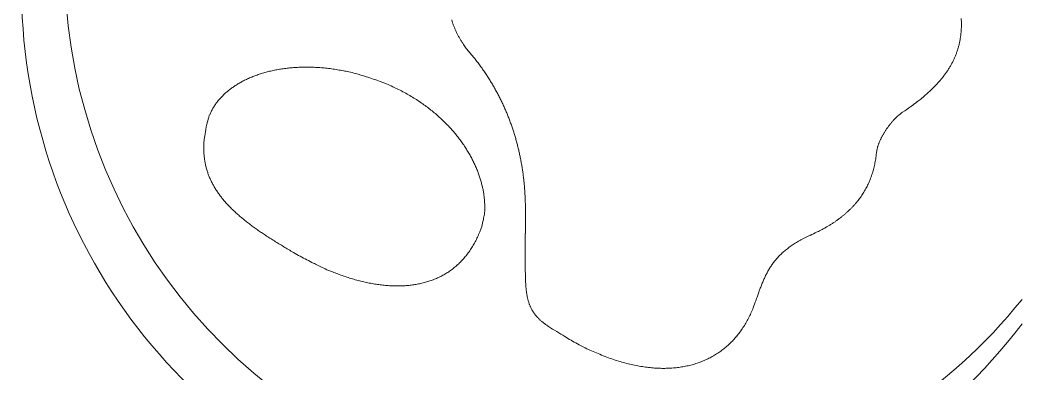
# Model space of a CAD drawing. Header units: millimetres. Extents: x 1573 to 2177, y 1587 to 1932.
# Drawn here: x 1936.38997 to 1936.40049, y 1917.94951 to 1917.95323 of the extents above; entities that cross this region are included whole.
import ezdxf

# ---------------------------------------------------------------- set-up
doc = ezdxf.new("R2010")
doc.units = ezdxf.units.MM
doc.header["$LTSCALE"] = 0.03
doc.layers.add('TigreCad', color=2, linetype='Continuous', lineweight=13)

# ---------------------------------------------------------------- blocks, each defined once
blk = doc.blocks.new('27958028s')
at = {"layer": 'TigreCad', "linetype": 'Continuous'}
for p, q in [((38.4293, -0.3062), (38.4164, -0.2872)), ((37.8325, -0.545), (37.877, -0.5631)), ((41.4909, -0.7614), (41.4841, -0.7661)), ((36.6223, -0.8283), (36.6296, -0.8037)), ((41.3085, -1.0411), (41.3063, -1.0605)), ((38.8496, -1.4479), (38.8493, -1.4166)), ((38.5433, -1.5636), (38.5293, -1.6011)), ((40.8427, -1.6247), (40.8237, -1.6338)), ((37.2608, -1.7652), (37.2253, -1.7448)), ((38.8496, -1.9217), (38.8494, -1.9102)), ((40.4592, -2.0939), (40.4448, -2.1328)), ((39.0112, -2.2638), (39.0027, -2.258))]:
    blk.add_line(p, q, dxfattribs=at)
for centre, radius, start, end in [((39.1232, 0), 9.9926, 90, 270), ((39.1232, 0), 9.9926, 270, 90), ((39.2196, 0.1077), 3.8981, 98.72608, 322.85935), ((39.3865, 0.2746), 3.7632, 101.62484, 321.38572), ((38.9048, 0.0615), 0.598, 197.08113, 199.02024), ((38.9264, 0.069), 0.6208, 199.02105, 200.91323), ((41.1514, -0.1469), 0.7511, 1.41854, 3.3502), ((41.1935, -0.1453), 0.7091, 359.36747, 1.37728), ((38.9475, 0.0783), 0.6438, 201.01665, 202.86586), ((38.9709, 0.0882), 0.6692, 202.87591, 204.67969), ((38.9939, 0.1), 0.6951, 204.76868, 206.53058), ((39.0182, 0.1122), 0.7223, 206.5349, 208.25507), ((41.2861, -0.1465), 0.6164, 352.66079, 354.86958), ((41.2605, -0.1455), 0.642, 354.98407, 357.13377), ((41.2293, -0.1444), 0.6732, 357.16975, 359.25043), ((39.0402, 0.1254), 0.7479, 208.35103, 210.03724), ((39.0676, 0.1415), 0.7797, 210.04779, 211.68837), ((39.1004, 0.1633), 0.819, 211.77966, 213.36582), ((41.3361, -0.1536), 0.5659, 345.64461, 347.98509), ((41.3237, -0.1509), 0.5786, 347.9866, 350.29209), ((41.3074, -0.149), 0.595, 350.3712, 352.63446), ((35.6787, -2.6345), 3.6037, 39.06848, 40.24698), ((41.3474, -0.1556), 0.5545, 338.44248, 340.8136), ((41.3477, -0.1562), 0.554, 340.86233, 343.23588), ((41.3438, -0.1546), 0.5582, 343.19029, 345.55195), ((37.4703, -1.2092), 1.3146, 37.59431, 40.0494), ((37.3683, -1.2917), 1.4458, 36.28488, 37.71956), ((41.3244, -0.1462), 0.5793, 331.55458, 333.8518), ((41.336, -0.1509), 0.5669, 333.75965, 336.09289), ((41.3436, -0.1546), 0.5584, 336.12914, 338.48793), ((37.2518, -1.2952), 0.8433, 106.7161, 108.96241), ((37.2659, -1.3372), 0.8875, 104.63565, 106.80959), ((37.2771, -1.3787), 0.9305, 102.54397, 104.6574), ((37.2882, -1.4224), 0.9756, 100.56681, 102.61938), ((37.296, -1.4647), 1.0185, 98.56296, 100.56524), ((37.3038, -1.5074), 1.062, 96.68168, 98.6358), ((37.3082, -1.546), 1.1008, 94.75892, 96.67778), ((37.3135, -1.5913), 1.1464, 92.96091, 94.8339), ((37.3154, -1.6377), 1.1928, 91.10512, 92.93544), ((37.3167, -1.6682), 1.2234, 89.32302, 91.13837), ((37.316, -1.679), 1.2341, 87.46517, 89.29727), ((37.316, -1.7527), 1.3078, 85.85862, 87.60679), ((37.3067, -1.8808), 1.4362, 84.24999, 85.85656), ((37.3098, -1.7902), 1.3458, 82.22658, 83.99762), ((37.3324, -1.6165), 1.1706, 80.05398, 82.17331), ((37.2959, -1.9559), 1.5114, 79.35663, 80.91309), ((36.7184, -5.0743), 4.6828, 79.00087, 79.45925), ((37.3252, -1.7069), 1.2624, 74.63171, 76.87598), ((37.3548, -1.6156), 1.1666, 71.01387, 74.84569), ((34.5608, -3.2109), 4.846, 34.602, 34.93171), ((37.1127, -1.4531), 1.7473, 33.66945, 34.67817), ((37.4135, -1.2682), 1.3945, 32.85354, 34.19582), ((41.2426, -0.0972), 0.6747, 323.11396, 325.17397), ((41.2698, -0.1145), 0.6425, 325.05745, 327.19243), ((41.2909, -0.1281), 0.6173, 327.18599, 329.38142), ((41.3092, -0.1377), 0.5967, 329.28443, 331.53361), ((37.1658, -1.1079), 0.6368, 118.44937, 121.14613), ((37.1846, -1.1415), 0.6754, 115.89863, 118.49272), ((37.2038, -1.1775), 0.7161, 113.53083, 116.02517), ((37.2205, -1.2152), 0.7573, 111.14098, 113.54719), ((37.2376, -1.2547), 0.8003, 108.94837, 111.26873), ((36.7468, -3.6602), 3.2989, 70.78581, 72.58078), ((37.2212, -1.3907), 1.6225, 31.68147, 32.80268), ((37.1013, -1.4595), 1.7607, 30.52629, 31.53856), ((41.0998, 0.0172), 0.8577, 315.97942, 317.70679), ((41.1548, -0.0291), 0.7858, 317.50456, 319.36553), ((41.1813, -0.0516), 0.751, 319.34721, 321.25724), ((41.2104, -0.0734), 0.7147, 321.15995, 323.13332), ((37.0653, -0.9804), 0.4742, 132.53025, 135.83449), ((37.085, -0.9997), 0.5017, 129.51838, 132.69352), ((37.1047, -1.0228), 0.532, 126.52719, 129.57694), ((37.1254, -1.0482), 0.5648, 123.75678, 126.68266), ((37.1452, -1.0769), 0.5996, 120.99877, 123.80867), ((37.2699, -1.9986), 1.5586, 65.34569, 67.0753), ((37.3153, -1.8921), 1.4429, 63.39068, 65.22086), ((37.345, -1.8331), 1.3769, 61.51806, 63.39866), ((37.3516, -1.8189), 1.3612, 59.60913, 61.47348), ((37.1999, -1.4002), 1.6456, 29.40551, 30.49088), ((37.2416, -1.3793), 1.599, 28.36945, 29.48717), ((37.2143, -1.3929), 1.6295, 27.24286, 28.33459), ((41.059, 0.0531), 0.9119, 310.99691, 312.7876), ((41.0215, 0.094), 0.9673, 312.76622, 314.37706), ((41.0175, 0.0957), 0.9713, 314.47791, 316.02233), ((37.015, -0.9391), 0.409, 142.56742, 146.23819), ((37.0299, -0.9501), 0.4275, 139.04503, 142.60144), ((37.0471, -0.9632), 0.4491, 135.78535, 139.21855), ((37.368, -1.7919), 1.3297, 57.75717, 59.62967), ((37.3842, -1.7638), 1.2972, 55.81741, 57.70015), ((37.4035, -1.7358), 1.2632, 53.932, 55.83012), ((37.2044, -1.3979), 1.6405, 26.15919, 27.23887), ((37.2111, -1.3935), 1.6327, 25.04221, 26.12482), ((40.8664, 0.2625), 1.1966, 304.76023, 307.30248), ((40.9039, 0.2222), 1.1419, 307.03214, 308.69928), ((39.6842, 1.6324), 3.0059, 310.0366, 310.50879), ((40.8601, 0.2597), 1.1984, 310.39755, 311.69258), ((36.9822, -0.9218), 0.3719, 153.59852, 157.54453), ((36.9879, -0.9237), 0.3779, 149.82948, 153.73207), ((37.0011, -0.9311), 0.393, 146.0682, 149.85056), ((37.4165, -1.7163), 1.2399, 51.98825, 53.88628), ((37.4345, -1.694), 1.2111, 50.10283, 52.01128), ((37.4476, -1.6765), 1.1894, 48.13675, 50.04504), ((37.2136, -1.3929), 1.6301, 23.97764, 25.05966), ((37.2065, -1.3952), 1.6375, 22.87828, 23.95303), ((37.2018, -1.3976), 1.6428, 21.81999, 22.88929), ((41.6559, -1.0074), 0.2962, 127.09754, 128.75691), ((41.6504, -1.0002), 0.2871, 125.40712, 127.09242), ((39.4833, 2.142), 3.5299, 304.66249, 305.81003), ((38.2277, -1.1735), 1.6421, 167.86294, 170.3969), ((36.9863, -0.9227), 0.3761, 157.66537, 161.559), ((37.4655, -1.6574), 1.1631, 46.24597, 48.16368), ((37.4784, -1.6424), 1.1434, 44.27835, 46.19419), ((37.1951, -1.3988), 1.6494, 20.70792, 21.77148), ((37.1895, -1.4018), 1.6558, 19.67985, 20.73788), ((41.8154, -1.1726), 0.5263, 140.95498, 141.97974), ((41.8035, -1.1622), 0.5106, 139.96351, 141.01746), ((41.7892, -1.1502), 0.4919, 138.87593, 139.96591), ((41.7751, -1.1371), 0.4726, 137.81091, 138.93911), ((41.7594, -1.1229), 0.4515, 136.63537, 137.80924), ((41.7444, -1.1079), 0.4302, 135.49555, 136.71827), ((41.7278, -1.0916), 0.4069, 134.21067, 135.49143), ((41.7131, -1.0758), 0.3854, 132.95217, 134.29255), ((41.6983, -1.0592), 0.3631, 131.61115, 133.01814), ((41.683, -1.0413), 0.3397, 130.20414, 131.69036), ((41.6665, -1.0213), 0.3137, 128.66787, 130.25704), ((37.1416, -1.0127), 0.5448, 168.01879, 173.72106), ((37.4961, -1.6258), 1.1191, 42.37931, 44.30361), ((37.5094, -1.6122), 1.1001, 40.40219, 42.32454), ((37.5275, -1.5976), 1.0769, 38.5009, 40.43203), ((37.1792, -1.404), 1.6662, 18.58076, 19.6313), ((37.1701, -1.4074), 1.6759, 17.54922, 18.59292), ((37.1577, -1.4104), 1.6886, 16.48418, 17.5197), ((41.8453, -1.1963), 0.5644, 149.55757, 150.48381), ((41.8516, -1.2004), 0.5719, 148.59842, 149.52162), ((41.8553, -1.2025), 0.5762, 147.68326, 148.60533), ((41.8564, -1.2033), 0.5775, 146.74825, 147.67441), ((41.8553, -1.2024), 0.5761, 145.83438, 146.76659), ((41.8512, -1.1998), 0.5713, 144.87797, 145.82186), ((41.8454, -1.1955), 0.564, 143.93245, 144.88978), ((41.837, -1.1893), 0.5536, 142.96676, 143.9433), ((41.8279, -1.1819), 0.5418, 142.0152, 143.01274), ((37.1334, -1.0169), 0.5372, 173.17668, 176.75349), ((37.5417, -1.585), 1.058, 36.51775, 38.44789), ((37.5607, -1.5714), 1.0346, 34.5961, 36.53648), ((37.1463, -1.4141), 1.7007, 15.46742, 16.49527), ((37.1311, -1.417), 1.716, 14.40516, 15.42397), ((41.6744, -1.1145), 0.3748, 158.99785, 160.21047), ((41.733, -1.1391), 0.4384, 157.68931, 158.73746), ((41.731, -1.1388), 0.4364, 156.54135, 157.62194), ((41.7441, -1.1441), 0.4505, 155.51382, 156.58432), ((41.773, -1.1581), 0.4826, 154.41189, 155.42811), ((41.7958, -1.1689), 0.5079, 153.43811, 154.41821), ((41.8099, -1.1769), 0.524, 152.386, 153.35096), ((41.8233, -1.1837), 0.539, 151.45703, 152.40641), ((41.8358, -1.191), 0.5535, 150.47056, 151.40651), ((38.3686, -0.9893), 1.7715, 179.90806, 180.71009), ((37.2023, -1.0058), 0.6051, 180.51677, 183.08584), ((37.0629, -1.0248), 0.465, 181.67092, 185.19322), ((37.576, -1.5596), 1.0153, 32.59826, 34.53987), ((37.5967, -1.5468), 0.991, 30.66351, 32.61833), ((37.6142, -1.5353), 0.97, 28.64666, 30.60675), ((37.1166, -1.4209), 1.7311, 13.39914, 14.40946), ((37.0991, -1.4243), 1.7489, 12.3744, 13.37502), ((37.0821, -1.4281), 1.7663, 11.38594, 12.37739), ((41.695, -1.0985), 0.3907, 169.43494, 171.55318), ((41.4788, -1.0538), 0.1701, 167.06685, 170.88768), ((41.5419, -1.0693), 0.235, 164.9317, 166.83727), ((42.1728, -1.2717), 0.8974, 162.50553, 162.92107), ((41.6378, -1.1031), 0.3365, 161.26234, 162.50453), ((41.5978, -1.0862), 0.2932, 160.33353, 161.87412), ((37.125, -1.0187), 0.5275, 185.25058, 188.22364), ((37.1615, -1.0093), 0.5649, 188.6328, 191.32174), ((37.1216, -1.0169), 0.5243, 191.36413, 194.24976), ((37.6371, -1.5231), 0.9441, 26.6854, 28.66278), ((37.6566, -1.5119), 0.9217, 24.6197, 26.60682), ((37.0619, -1.431), 1.7867, 10.36696, 11.34812), ((37.0422, -1.4345), 1.8066, 9.39483, 10.36626), ((40.5671, -0.9711), 0.7446, 347.23384, 348.67879), ((40.5359, -0.9662), 0.7761, 348.77994, 350.17944), ((40.5087, -0.9616), 0.8038, 350.18723, 351.55183), ((40.4864, -0.9592), 0.8262, 351.61241, 352.95392), ((37.1086, -1.022), 0.5105, 194.05611, 197.01159), ((37.125, -1.0157), 0.528, 197.14598, 199.98632), ((37.6824, -1.5004), 0.8934, 22.62574, 24.63768), ((37.7067, -1.4889), 0.8666, 20.51113, 22.54387), ((37.7336, -1.4792), 0.838, 18.47016, 20.53099), ((37.0195, -1.4373), 1.8296, 8.4035, 9.36425), ((36.9974, -1.4408), 1.8519, 7.46081, 8.41129), ((40.6519, -0.9915), 0.6575, 340.91332, 342.50442), ((40.6341, -0.9868), 0.6758, 342.57385, 344.13092), ((40.6148, -0.9816), 0.6958, 344.15508, 345.67715), ((40.5925, -0.9768), 0.7186, 345.74486, 347.23034), ((37.14, -1.0095), 0.5442, 200.05398, 202.8041), ((37.1533, -1.0025), 0.5592, 202.93764, 205.62127), ((37.1727, -0.9928), 0.5809, 205.66298, 208.25934), ((37.7562, -1.4702), 0.8137, 16.29729, 18.37459), ((37.7921, -1.4592), 0.7761, 14.13157, 16.2663), ((36.9716, -1.4431), 1.8778, 6.48811, 7.42735), ((36.9475, -1.4456), 1.9021, 5.55322, 6.48213), ((36.9211, -1.447), 1.9284, 4.60059, 5.51882), ((40.698, -1.0079), 0.6085, 334.14162, 335.83745), ((40.6897, -1.0047), 0.6174, 335.8853, 337.55944), ((40.6793, -1.0007), 0.6285, 337.58008, 339.22998), ((40.6667, -0.9965), 0.6418, 339.27515, 340.89683), ((37.2002, -0.9759), 0.6131, 208.42744, 210.90705), ((37.2313, -0.9562), 0.6499, 210.99476, 213.35711), ((37.2673, -0.9298), 0.6945, 213.53727, 215.77561), ((37.8342, -1.4471), 0.7324, 11.79877, 14.01284), ((37.8524, -1.4443), 0.714, 9.66676, 11.88235), ((37.8438, -1.4447), 0.7225, 7.44929, 9.57812), ((36.8919, -1.4498), 1.9578, 3.70505, 4.61162), ((36.8565, -1.4507), 1.9931, 2.7746, 3.66721), ((40.7107, -1.0134), 0.5947, 327.1352, 328.87651), ((40.7099, -1.0138), 0.5952, 328.95233, 330.68781), ((40.7082, -1.0123), 0.5974, 330.64364, 332.37043), ((40.7038, -1.0108), 0.602, 332.43572, 334.14845), ((37.3083, -0.899), 0.7457, 215.85693, 217.97107), ((37.3554, -0.8587), 0.8077, 218.16736, 220.1511), ((37.4076, -0.813), 0.8771, 220.2336, 222.09178), ((37.4664, -0.7555), 0.9592, 222.28738, 224.01841), ((37.931, -1.4289), 0.634, 4.65853, 7.05718), ((38.0506, -1.4174), 0.5138, 1.52101, 4.46257), ((36.8347, -1.4517), 2.015, 1.8875, 2.77246), ((36.824, -1.4512), 2.0257, 0.98096, 1.86379), ((40.6851, -0.9944), 0.6266, 318.55693, 320.25909), ((40.6941, -1.0012), 0.6154, 320.20503, 321.92436), ((40.7001, -1.0064), 0.6074, 321.96559, 323.69561), ((40.7058, -1.01), 0.6007, 323.65212, 325.39066), ((40.7086, -1.0125), 0.597, 325.42952, 327.17082), ((37.531, -0.6912), 1.0504, 224.09512, 225.70607), ((37.6041, -0.6114), 1.1585, 225.87269, 227.36367), ((37.6828, -0.5226), 1.2772, 227.4619, 228.84155), ((38.1235, -1.4195), 0.4424, 352.61103, 356.04451), ((37.9723, -1.4303), 0.5926, 0.20226, 2.56663), ((37.1404, -1.4362), 1.4245, 359.44358, 0.32262), ((16.943, -1.4609), 21.9067, 359.96602, 0.03398), ((40.6186, -0.9281), 0.7206, 310.47027, 312.03304), ((40.6365, -0.9482), 0.6937, 312.0455, 313.64857), ((40.6522, -0.9637), 0.6716, 313.59297, 315.23057), ((40.664, -0.9755), 0.6549, 315.22945, 316.88928), ((40.6754, -0.9853), 0.6399, 316.83923, 318.52194), ((37.773, -0.4142), 1.4182, 228.98451, 230.25389), ((37.87, -0.2937), 1.5728, 230.34081, 231.50914), ((37.9818, -0.1468), 1.7574, 231.63695, 232.70538), ((37.7463, -1.349), 0.8254, 344.93331, 348.4173), ((38.2211, -1.4311), 0.3441, 345.93329, 352.43535), ((22.133, -1.4501), 16.7167, 359.68983, 359.73143), ((12.1539, -1.3842), 26.6959, 359.63883, 359.66441), ((-221.607, -0.2394), 260.4597, 359.718926, 359.721185), ((18.5892, -1.4235), 20.2606, 359.70319, 359.73536), ((30.3029, -1.4766), 8.5468, 359.88513, 0.01868), ((26.9396, -1.4698), 11.91, 359.82177, 359.88454), ((40.5783, -0.8877), 0.7771, 301.57683, 303.22052), ((40.5328, -0.8178), 0.8605, 303.20672, 304.62942), ((40.5113, -0.7912), 0.8946, 304.79528, 306.11834), ((40.5634, -0.862), 0.8067, 306.093, 307.54694), ((40.5961, -0.9019), 0.7552, 307.42836, 308.96576), ((40.6049, -0.9126), 0.7413, 308.95685, 310.49848), ((38.1025, 0.0166), 1.9606, 232.79184, 233.7699), ((38.2432, 0.2155), 2.2041, 233.87568, 234.7645), ((38.3968, 0.4386), 2.475, 234.84007, 235.64811), ((38.582, 0.7175), 2.8097, 235.74023, 236.46721), ((37.7713, -1.2954), 0.8173, 335.31309, 338.03717), ((146.1735, -2.4146), 107.3276, 179.5716, 179.578015), ((591.0177, -5.7152), 552.184, 179.572999, 179.574242), ((-139.7953, -0.2634), 178.6493, 359.571304, 359.575144), ((-28.8582, -1.1087), 67.709, 359.594278, 359.604395), ((-10.1629, -1.2254), 49.0133, 359.58995, 359.60384), ((-2.3289, -1.2854), 41.1791, 359.61201, 359.62839), ((39.7544, 0.6991), 2.5661, 295.09567, 296.30615), ((40.5135, -0.7985), 0.8873, 295.22261, 297.8585), ((40.511, -0.7861), 0.8994, 297.63132, 299.2682), ((39.5367, 0.81), 2.769, 300.70737, 301.1066), ((40.4474, -0.696), 1.009, 301.01125, 302.21167), ((38.7782, 1.0213), 3.1714, 236.54373, 237.20098), ((39.0089, 1.3889), 3.6054, 237.28386, 237.87401), ((39.3013, 1.8609), 4.1605, 237.9207, 238.4422), ((37.8943, -1.3507), 0.6824, 328.96969, 332.05019), ((37.8443, -1.3252), 0.7386, 332.12443, 335.04862), ((60.8685, -1.8206), 22.0205, 179.61413, 179.64556), ((64.8033, -1.834), 25.9553, 179.61635, 179.643), ((71.308, -1.8942), 32.4603, 179.56573, 179.58702), ((100.9309, -2.1189), 62.084, 179.543308, 179.554414), ((80.6371, -1.9321), 41.7894, 179.59423, 179.61075), ((41.151, -2.3402), 0.778, 121.95453, 123.2497), ((41.1823, -2.3926), 0.839, 120.63559, 121.87249), ((41.2168, -2.4524), 0.9081, 119.40919, 120.58603), ((41.2511, -2.5165), 0.9808, 118.19445, 119.31802), ((41.2953, -2.6001), 1.0753, 117.1093, 118.16636), ((41.3436, -2.6992), 1.1855, 116.01408, 117.00451), ((39.738, 2.5894), 5.0099, 238.54739, 238.98924), ((40.0071, 3.0448), 5.5388, 239.03018, 239.43741), ((40.0352, 3.0965), 5.5977, 239.45854, 239.86937), ((37.9528, -1.3853), 0.6144, 322.33535, 325.59513), ((37.9249, -1.3669), 0.6479, 325.64406, 328.80495), ((49.8216, -1.7711), 10.9734, 179.86243, 179.92526), ((53.5053, -1.7822), 14.6572, 179.71188, 179.75908), ((52.1098, -1.7757), 13.2617, 179.76222, 179.81435), ((50.8028, -1.7719), 11.9546, 179.81212, 179.86987), ((57.6284, -1.8031), 18.7803, 179.63786, 179.67471), ((55.4389, -1.7868), 16.5908, 179.68818, 179.72987), ((41.0013, -2.1338), 0.5227, 132.51712, 134.15267), ((41.0157, -2.1498), 0.5442, 130.89848, 132.49779), ((41.0315, -2.169), 0.5691, 129.26645, 130.82935), ((41.051, -2.1932), 0.6001, 127.73604, 129.25023), ((41.0714, -2.2209), 0.6345, 126.1915, 127.65839), ((41.0959, -2.2554), 0.6768, 124.73448, 126.14476), ((41.1212, -2.2938), 0.7228, 123.29105, 124.64792), ((39.2237, 1.8687), 4.1302, 241.62404, 243.08707), ((38.0419, -0.531), 1.4558, 241.81159, 244.94715), ((38.0049, -1.4257), 0.5486, 311.7829, 315.2516), ((37.9933, -1.416), 0.5636, 315.37996, 318.80466), ((37.9759, -1.401), 0.5865, 318.82258, 322.16812), ((48.884, -1.7721), 10.0359, 179.91255, 179.98115), ((48.1527, -1.7705), 9.3046, 179.98969, 180.06356), ((47.4356, -1.7748), 8.5875, 180.04014, 180.11998), ((46.8675, -1.7763), 8.0193, 180.11784, 180.20314), ((46.3047, -1.7757), 7.4566, 180.2225, 180.31398), ((45.8424, -1.7831), 6.9942, 180.27416, 180.37142), ((40.9819, -2.1121), 0.4937, 144.20187, 145.81032), ((40.9743, -2.1067), 0.4845, 142.55078, 144.1961), ((40.9725, -2.1049), 0.4819, 140.9245, 142.58939), ((40.9719, -2.1045), 0.4812, 139.23493, 140.9165), ((40.976, -2.1078), 0.4864, 137.57997, 139.26075), ((40.9812, -2.1129), 0.4937, 135.8649, 137.54214), ((40.9908, -2.1222), 0.507, 134.21757, 135.87481), ((38.0661, -0.4935), 1.5, 244.716, 246.64705), ((39.1172, 2.2708), 4.4565, 248.32841, 248.82101), ((38.1157, -0.3237), 1.6754, 248.70049, 250.13577), ((38.0139, -1.4347), 0.5359, 297.76043, 301.22861), ((38.0162, -1.4392), 0.5309, 301.27478, 304.77955), ((38.0159, -1.4377), 0.5323, 304.70312, 308.21412), ((38.0123, -1.4345), 0.537, 308.31285, 311.81853), ((45.3709, -1.7852), 6.5228, 180.38006, 180.48395), ((45.0021, -1.788), 6.1539, 180.48691, 180.59667), ((44.6434, -1.7919), 5.7952, 180.59488, 180.71095), ((44.2856, -1.7997), 5.4374, 180.67609, 180.79926), ((43.8768, -1.8043), 5.0285, 180.81172, 180.94434), ((43.7044, -1.8064), 4.8561, 180.95226, 181.08887), ((41.0797, -2.1735), 0.6092, 151.41828, 152.73252), ((41.0499, -2.156), 0.5747, 150.14273, 151.5295), ((41.0242, -2.1408), 0.5448, 148.72318, 150.17972), ((41.0064, -2.1293), 0.5236, 147.27753, 148.79007), ((40.9908, -2.1189), 0.5049, 145.74336, 147.31217), ((38.0016, -0.6898), 1.2924, 249.37672, 251.33797), ((38.0404, -0.5751), 1.4135, 251.33718, 253.05829), ((38.0463, -0.5424), 1.4465, 253.21268, 254.83883), ((38.0058, -0.6959), 1.2877, 254.79291, 256.60086), ((37.9856, -0.7965), 1.1852, 256.42153, 258.36208), ((37.976, -0.8467), 1.1341, 258.32689, 260.31622), ((37.9726, -1.3194), 0.6589, 278.98705, 281.93903), ((37.9797, -1.351), 0.6265, 281.90282, 284.96782), ((37.9882, -1.3765), 0.5997, 284.80968, 287.9781), ((37.9956, -1.3987), 0.5763, 287.96361, 291.23027), ((38.0033, -1.4148), 0.5585, 291.08895, 294.43688), ((38.0091, -1.4277), 0.5444, 294.45052, 297.87076), ((43.7223, -1.8078), 4.8739, 181.06919, 181.20459), ((41.043, -1.8435), 2.1947, 182.04098, 182.8464), ((39.5695, -1.9266), 0.719, 182.06436, 183.9), ((41.4821, -2.3611), 1.0533, 157.58883, 158.40539), ((41.4185, -2.3344), 0.9844, 156.76425, 157.61103), ((41.2967, -2.281), 0.8514, 155.86243, 156.83583), ((41.2179, -2.2437), 0.7642, 154.92344, 156.0011), ((41.1647, -2.2179), 0.7051, 153.83281, 154.9873), ((41.1219, -2.196), 0.6571, 152.6692, 153.8962), ((37.9674, -0.9066), 1.0737, 260.22845, 262.29179), ((37.9588, -0.9768), 1.0029, 262.24305, 264.41387), ((37.9548, -1.0397), 0.94, 264.28352, 266.56114), ((37.9523, -1.096), 0.8835, 266.50352, 268.88396), ((37.9533, -1.1489), 0.8307, 268.74647, 271.23583), ((37.955, -1.1988), 0.7808, 271.19066, 273.79549), ((37.96, -1.2435), 0.7358, 273.63622, 276.3571), ((37.9651, -1.2842), 0.6948, 276.30688, 279.14487), ((39.5112, -1.9331), 0.6604, 183.68253, 184.91483), ((40.6219, -1.8071), 1.7781, 185.89454, 186.22958), ((39.5278, -1.9276), 0.6774, 186.13538, 187.09316), ((39.356, -1.9535), 0.5037, 186.58356, 187.93351), ((39.3786, -1.9511), 0.5264, 187.85007, 189.07064), ((39.3738, -1.9508), 0.5217, 189.19409, 190.36869), ((42.8239, -2.8672), 2.4875, 160.36458, 161.0204), ((42.1474, -2.6205), 1.7675, 159.9453, 160.52665), ((42.8166, -2.8749), 2.4834, 159.41605, 159.727), ((41.8454, -2.5091), 1.4456, 158.8678, 159.45403), ((41.5377, -2.3846), 1.1137, 158.33162, 159.13563), ((39.3065, -1.9638), 0.4532, 190.28285, 191.60791), ((39.2629, -1.9735), 0.4085, 191.49816, 192.93892), ((39.2404, -1.9791), 0.3853, 192.88276, 194.36746), ((39.2179, -1.9854), 0.362, 194.28276, 195.825), ((39.1947, -1.9923), 0.3377, 195.782, 197.39814), ((39.1756, -1.9985), 0.3178, 197.35532, 199.03856), ((39.1612, -2.0038), 0.3023, 198.97004, 200.70391), ((47.6528, -4.5642), 7.6059, 160.76263, 161.04731), ((39.1489, -2.0088), 0.289, 200.64662, 202.42837), ((39.1391, -2.0126), 0.2785, 202.4734, 204.29346), ((39.1318, -2.0164), 0.2703, 204.18402, 206.03531), ((39.1266, -2.0188), 0.2646, 206.07803, 207.94601), ((39.1236, -2.0206), 0.2611, 207.8986, 209.77534), ((39.1227, -2.021), 0.2602, 209.80265, 211.67356), ((39.1234, -2.0204), 0.261, 211.69356, 213.55001), ((39.1263, -2.0183), 0.2647, 213.59478, 215.42226), ((39.1309, -2.0149), 0.2703, 215.43776, 217.22844), ((39.6846, -1.8317), 0.8178, 332.77363, 335.55164), ((39.6259, -1.8086), 0.8808, 335.76078, 338.39845), ((39.1372, -2.0096), 0.2786, 217.31216, 219.05314), ((39.1457, -2.0025), 0.2896, 219.08777, 220.77296), ((39.1558, -1.9931), 0.3035, 220.87055, 222.48931), ((39.1678, -1.9816), 0.32, 222.55471, 224.10355), ((39.1824, -1.9667), 0.3409, 224.18705, 225.65817), ((39.199, -1.9491), 0.3652, 225.72978, 227.12169), ((39.2184, -1.9269), 0.3946, 227.25929, 228.56579), ((39.2402, -1.9019), 0.4278, 228.58929, 229.81418), ((39.2646, -1.8713), 0.4668, 229.94381, 231.08634), ((39.2942, -1.8333), 0.5151, 231.18115, 232.23574), ((39.3338, -1.7804), 0.5811, 232.34284, 233.29682), ((39.7588, -1.8687), 0.7349, 326.69115, 329.66231), ((39.7278, -1.8532), 0.7696, 329.83019, 332.72323), ((39.3637, -1.7394), 0.6319, 233.34908, 234.24413), ((39.3797, -1.7162), 0.66, 234.29246, 235.16899), ((41.4943, 1.6479), 4.6332, 237.59316, 239.26102), ((39.8107, -1.9019), 0.6734, 320.29981, 323.44018), ((39.7868, -1.8866), 0.7017, 323.59801, 326.65812), ((39.9612, -1.0121), 1.5639, 237.72591, 241.42762), ((39.854, -1.9392), 0.6162, 310.32464, 313.65244), ((39.844, -1.9286), 0.6308, 313.64406, 316.91956), ((39.8294, -1.9171), 0.6493, 317.0556, 320.27253), ((39.9691, -1.0164), 1.5639, 241.09735, 243.40165), ((41.419, 2.2919), 5.1746, 245.44831, 245.96434), ((40.0234, -0.8481), 1.7384, 245.82144, 247.49576), ((39.8775, -1.2562), 1.3057, 246.55781, 248.89521), ((39.8655, -1.9508), 0.6, 300.02084, 303.41218), ((39.8643, -1.9504), 0.601, 303.48412, 306.86981), ((39.8611, -1.9457), 0.6067, 306.84695, 310.20925), ((39.9215, -1.143), 1.4271, 248.88183, 250.91121), ((39.9271, -1.1109), 1.4593, 251.11418, 253.01373), ((39.8772, -1.2771), 1.2858, 252.97899, 255.09512), ((39.8527, -1.3869), 1.1734, 254.87012, 257.14389), ((39.8496, -1.9155), 0.6388, 286.75514, 290.02613), ((39.8549, -1.9308), 0.6226, 290.05384, 293.37475), ((39.8606, -1.9414), 0.6106, 293.27733, 296.63681), ((39.8633, -1.9483), 0.6032, 296.69848, 300.08159), ((39.8421, -1.4361), 1.1232, 257.11392, 259.42596), ((39.8324, -1.4967), 1.0618, 259.34059, 261.72526), ((39.8231, -1.5649), 0.9929, 261.69064, 264.18051), ((39.8192, -1.6267), 0.9311, 264.03286, 266.6285), ((39.8166, -1.6777), 0.88, 266.60445, 269.28814), ((39.8179, -1.7265), 0.8312, 269.1558, 271.93672), ((39.8197, -1.77), 0.7876, 271.91198, 274.78581), ((39.8249, -1.8092), 0.7481, 274.64007, 277.60908), ((39.8295, -1.8427), 0.7144, 277.59924, 280.65223), ((39.8365, -1.8718), 0.6845, 280.52621, 283.66211), ((39.8423, -1.8961), 0.6595, 283.66923, 286.87592)]:
    blk.add_arc(centre, radius, start, end, dxfattribs=at)

msp = doc.modelspace()

# ---------------------------------------------------------------- block references
at = {"layer": 'TigreCad', "xscale": 0.00149994, "yscale": 0.00149994, "zscale": 0.00149994}
msp.add_blockref('27958028s', (1936.337002, 1917.953404), dxfattribs=at)

doc.saveas('drawing.dxf')
